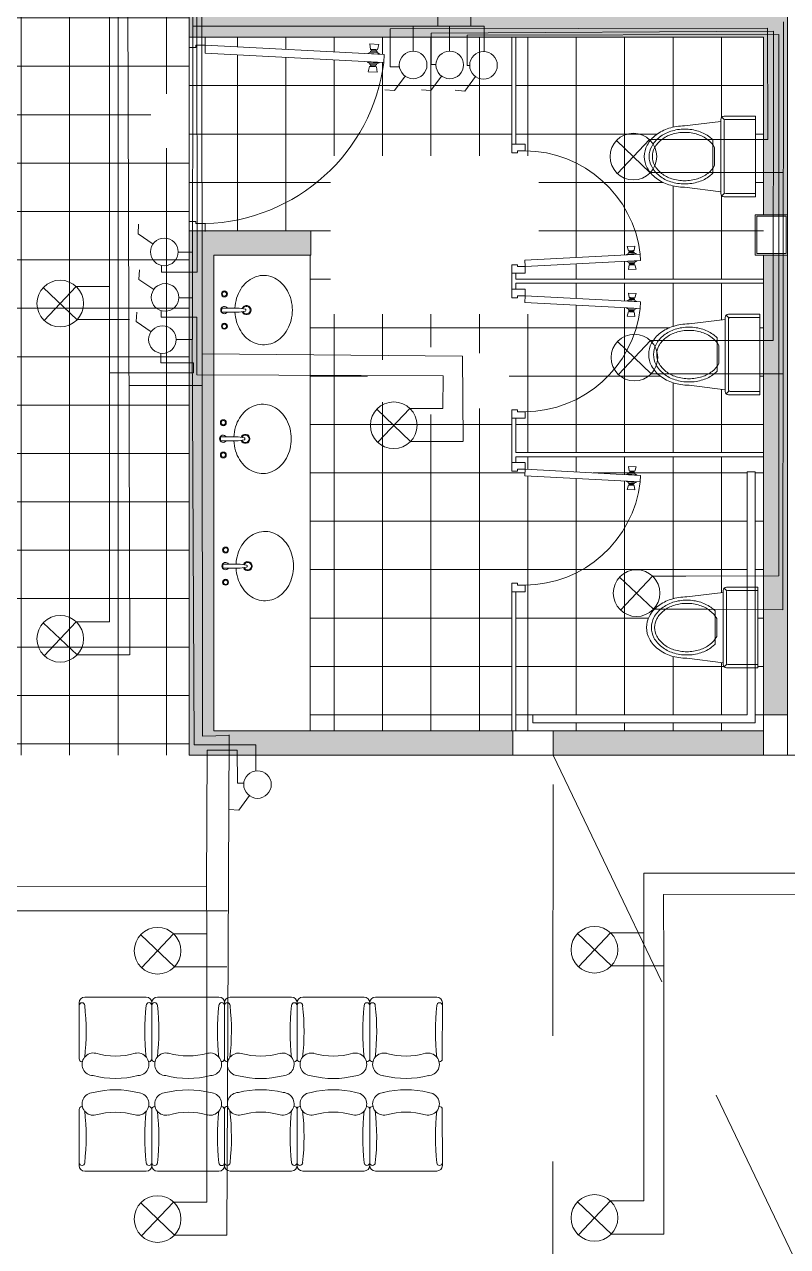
# Model space of a CAD drawing. Header units: millimetres. Extents: x 19.4 to 36.1, y 0 to 11.7.
# Drawn here: x 24.448 to 25.586, y 5.01 to 6.832 of the extents above; entities that cross this region are included whole.
import ezdxf

# ---------------------------------------------------------------- set-up
doc = ezdxf.new("R2010")
doc.units = ezdxf.units.MM
doc.header["$MEASUREMENT"] = 0
for name, pattern in [('CONTINUA', [0]), ('NASCOSTA', [0.375, 0.25, -0.125]), ('STYLE_02', [0.295276, 0.19685, -0.098425])]:
    doc.linetypes.add(name, pattern=pattern)
doc.layers.get('0').update_dxf_attribs({"lineweight": 9})
for name, color, linetype, lineweight in [('Fasa', 1, 'Continuous', 9), ('Fasa MCB to end', 30, 'Continuous', 9), ('Lampu', 7, 'Continuous', 9), ('netral2', 5, 'NASCOSTA', 9), ('Saklar_SK', 7, 'Continuous', 9), ('SEGMENTED 1 150', 253, 'Continuous', 5), ('WALL 1 150', 250, 'Continuous', 13)]:
    doc.layers.add(name, color=color, linetype=linetype, lineweight=lineweight)
doc.layers.add('FURNITURE K 1 150', color=7, linetype='Continuous', lineweight=9, true_color=0xa7aeab)
doc.layers.add('HATCH K 1 150', color=7, linetype='Continuous', lineweight=0, true_color=0xbdbdc2)
pattern_1 = [(0, (-103.126409, -175.154263), (0.00300714972, 0.00601429945), [0, -0.00601429945])]

# ---------------------------------------------------------------- blocks, each defined once
blk = doc.blocks.new('WATER')
at = {"linetype": 'Continuous'}
for p, q in [((-0.2181, 0.215), (-0.19, 0.44)), ((0.2181, 0.215), (0.19, 0.44)), ((-0.0562, 0.255), (0.0562, 0.255)), ((-0.25, 0), (-0.25, 0.195)), ((-0.2441, 0.2091), (-0.2271, 0.1921)), ((-0.23, 0.215), (0.23, 0.215)), ((-0.23, 0), (-0.23, 0.185)), ((-0.22, 0.195), (0.22, 0.195)), ((0.2441, 0.2091), (0.2271, 0.1921)), ((0.23, 0.185), (0.23, 0)), ((0.25, 0.195), (0.25, 0)), ((0.25, 0), (-0.25, 0))]:
    blk.add_line(p, q, dxfattribs=at)
at = {"ltscale": 0.025}
blk.add_line((-0.1028, 0.265), (0.1028, 0.265), dxfattribs=at)
at = {"linetype": 'Continuous'}
for points in [[(0.19, 0.44, 0.076393), (0.1749, 0.5385, 0.086437), (0.1344, 0.6168, 0.105872), (0.0699, 0.6722, 0.125404), (0, 0.69, 0.125404), (-0.0699, 0.6722, 0.105872), (-0.1344, 0.6168, 0.086437), (-0.1749, 0.5385, 0.076393), (-0.19, 0.44, 0.076393)], [(0.1028, 0.265, 0.0362), (0.1202, 0.2844, 0.08725), (0.1565, 0.3535, 0.077598), (0.17, 0.44, 0.077598), (0.1565, 0.5265, 0.08725), (0.1202, 0.5956, 0.105601), (0.0627, 0.6443, 0.12364), (0, 0.66, 0.12364), (-0.0627, 0.6443, 0.105601), (-0.1202, 0.5956, 0.08725), (-0.1565, 0.5265, 0.077598), (-0.17, 0.44, 0.077598)], [(0.0562, 0.255, 0.100268), (0.1044, 0.2967, 0.08725), (0.1374, 0.3596, 0.077598), (0.15, 0.44, 0.077598), (0.1374, 0.5204, 0.08725), (0.1044, 0.5833, 0.105601), (0.0532, 0.6266, 0.12364), (0, 0.64, 0.12364), (-0.0532, 0.6266, 0.105601), (-0.1044, 0.5833, 0.08725), (-0.1374, 0.5204, 0.077598), (-0.15, 0.44, 0.077598)], [(-0.17, 0.44, 0.077598), (-0.1565, 0.3535, 0.08725), (-0.1202, 0.2844, 0.0362), (-0.1028, 0.265, 0.12364)], [(-0.15, 0.44, 0.077598), (-0.1374, 0.3596, 0.08725), (-0.1044, 0.2967, 0.100268), (-0.0562, 0.255, 0.12364)]]:
    blk.add_lwpolyline(points, format="xyb", dxfattribs=at)
for centre, radius, start, end in [((-0.23, 0.195), 0.02, 90, 180), ((-0.22, 0.185), 0.01, 90, 180), ((0.22, 0.185), 0.01, 0, 90), ((0.23, 0.195), 0.02, 0, 90)]:
    blk.add_arc(centre, radius, start, end, dxfattribs=at)
blk = doc.blocks.new('Ova-3g-p')
at = {"lineweight": 15}
for p, q in [((0.1644, 0.012), (0.058, 0.012)), ((0.1644, 0.012), (0.2036, 0.0057)), ((0.1644, -0.012), (0.0579, -0.012)), ((0.1644, -0.012), (0.2036, -0.0057))]:
    blk.add_line(p, q, dxfattribs=at)
at = {"lineweight": 15, "flags": 128}
blk.add_lwpolyline([(0.1387, -0.012), (0.14, -0.0277), (0.1421, -0.0433), (0.1452, -0.0586), (0.1492, -0.0737), (0.1542, -0.0883), (0.16, -0.1024), (0.1666, -0.116), (0.1741, -0.129), (0.1823, -0.1413), (0.1913, -0.1528), (0.2009, -0.1635), (0.2111, -0.1733), (0.2219, -0.1822), (0.2333, -0.1901), (0.245, -0.1969), (0.2572, -0.2027), (0.2697, -0.2074), (0.2824, -0.211), (0.2953, -0.2135), (0.3084, -0.2148), (0.3214, -0.2149), (0.3345, -0.2139), (0.3474, -0.2117), (0.3602, -0.2084), (0.3728, -0.204), (0.385, -0.1984), (0.3969, -0.1918), (0.4083, -0.1842), (0.4193, -0.1755), (0.4297, -0.1659), (0.4394, -0.1555), (0.4486, -0.1441), (0.457, -0.132), (0.4646, -0.1192), (0.4714, -0.1058), (0.4775, -0.0917), (0.4826, -0.0772), (0.4868, -0.0623), (0.4902, -0.047), (0.4926, -0.0315), (0.494, -0.0158), (0.4945, 0), (0.494, 0.0158), (0.4926, 0.0315), (0.4902, 0.047), (0.4868, 0.0623), (0.4826, 0.0772), (0.4775, 0.0917), (0.4714, 0.1058), (0.4646, 0.1192), (0.457, 0.132), (0.4486, 0.1441), (0.4394, 0.1555), (0.4297, 0.1659), (0.4193, 0.1755), (0.4083, 0.1842), (0.3969, 0.1918), (0.385, 0.1984), (0.3728, 0.204), (0.3602, 0.2084), (0.3474, 0.2117), (0.3345, 0.2139), (0.3214, 0.2149), (0.3084, 0.2148), (0.2953, 0.2135), (0.2824, 0.211), (0.2697, 0.2074), (0.2572, 0.2027), (0.245, 0.1969), (0.2333, 0.1901), (0.2219, 0.1822), (0.2111, 0.1733), (0.2009, 0.1635), (0.1913, 0.1528), (0.1823, 0.1413), (0.1741, 0.129), (0.1666, 0.116), (0.16, 0.1024), (0.1542, 0.0883), (0.1492, 0.0737), (0.1452, 0.0586), (0.1421, 0.0433), (0.14, 0.0277), (0.1387, 0.012)], dxfattribs=at)
at = {"lineweight": 15}
for centre, radius in [((0.0733, 0.1), 0.0184), ((0.0733, 0.1), 0.0134), ((0.0733, -0.1), 0.0184), ((0.0733, -0.1), 0.0134)]:
    blk.add_circle(centre, radius, dxfattribs=at)
for centre, radius, start, end in [((0.0728, 0.0003), 0.0225, 31.34111, 326.71754), ((0.0919, -0.0001), 0.0361, 160.38412, 199.2564), ((0.2101, 0), 0.0281, 200.65833, 159.34167), ((0.2101, 0), 0.0231, 200.65833, 159.34167), ((0.2016, 0.0006), 0.00548, 353.25713, 67.71885), ((0.2016, -0.0006), 0.00548, 292.28115, 6.74287)]:
    blk.add_arc(centre, radius, start, end, dxfattribs=at)
blk = doc.blocks.new('PUERTA1')
at = {"lineweight": 15}
for p, q in [((-1.1414, 0), (-1.2, 0)), ((-0.0635, 0), (0, 0)), ((-0.0635, -0.0425), (-0.0635, 0)), ((-1.1556, -0.1), (-1.1556, -0.0425)), ((-1.1414, -0.0425), (-1.1556, -0.0425)), ((-1.1414, -0.0425), (-1.1414, 0)), ((-0.0635, -0.0425), (-0.0494, -0.0425)), ((-0.0494, -0.1), (-0.0494, -0.0425)), ((-1.1556, -0.1), (-1.205, -0.1)), ((-0.1561, -1.2076), (-0.0989, -0.0991)), ((-0.0494, -0.1), (-0.1076, -1.2102)), ((-0.0494, -0.1), (-0.0989, -0.0991)), ((-0.0494, -0.1), (0, -0.1)), ((-0.2166, -1.167), (-0.2137, -1.1109)), ((-0.1804, -1.1194), (-0.2137, -1.1109)), ((-0.1809, -1.1284), (-0.1822, -1.153)), ((-0.1809, -1.1284), (-0.1804, -1.1194)), ((-0.1753, -1.1287), (-0.1809, -1.1284)), ((-0.1753, -1.1287), (-0.1766, -1.1533)), ((-0.1753, -1.1287), (-0.1751, -1.1253)), ((-0.1695, -1.1256), (-0.1751, -1.1253)), ((-0.1695, -1.1256), (-0.1711, -1.157)), ((-0.1695, -1.1256), (-0.1693, -1.1211)), ((-0.1637, -1.1214), (-0.1693, -1.1211)), ((-0.1637, -1.1214), (-0.1658, -1.1618)), ((-0.1538, -1.105), (-0.1637, -1.1214)), ((-0.1538, -1.105), (-0.1577, -1.1791)), ((-0.1516, -1.1052), (-0.1538, -1.105)), ((-0.1, -1.1079), (-0.1039, -1.1819)), ((-0.1022, -1.1077), (-0.1, -1.1079)), ((-0.1, -1.1079), (-0.0919, -1.1252)), ((-0.0919, -1.1252), (-0.094, -1.1655)), ((-0.0919, -1.1252), (-0.0863, -1.1254)), ((-0.0865, -1.1299), (-0.0882, -1.1613)), ((-0.0865, -1.1299), (-0.0863, -1.1254)), ((-0.0865, -1.1299), (-0.0809, -1.1302)), ((-0.0811, -1.1336), (-0.0824, -1.1583)), ((-0.0811, -1.1336), (-0.0809, -1.1302)), ((-0.0811, -1.1336), (-0.0755, -1.1339)), ((-0.0755, -1.1339), (-0.0768, -1.1586)), ((-0.0755, -1.1339), (-0.075, -1.1249)), ((-0.075, -1.1249), (-0.041, -1.1199)), ((-0.044, -1.176), (-0.041, -1.1199)), ((-0.1827, -1.162), (-0.2166, -1.167)), ((-0.1822, -1.153), (-0.1827, -1.162)), ((-0.1766, -1.1533), (-0.1822, -1.153)), ((-0.1766, -1.1533), (-0.1768, -1.1567)), ((-0.1711, -1.157), (-0.1768, -1.1567)), ((-0.1711, -1.157), (-0.1714, -1.1615)), ((-0.1658, -1.1618), (-0.1714, -1.1615)), ((-0.1577, -1.1791), (-0.1658, -1.1618)), ((-0.1554, -1.1792), (-0.1577, -1.1791)), ((-0.1076, -1.2102), (-0.1561, -1.2076)), ((-0.1535, -1.1422), (-0.1535, -1.1422)), ((-0.1535, -1.1422), (-0.1535, -1.1422)), ((-0.1061, -1.1818), (-0.1039, -1.1819)), ((-0.1039, -1.1819), (-0.094, -1.1655)), ((-0.094, -1.1655), (-0.0884, -1.1658)), ((-0.0882, -1.1613), (-0.0884, -1.1658)), ((-0.0882, -1.1613), (-0.0826, -1.1616)), ((-0.0824, -1.1583), (-0.0826, -1.1616)), ((-0.0824, -1.1583), (-0.0768, -1.1586)), ((-0.0768, -1.1586), (-0.0772, -1.1675)), ((-0.0772, -1.1675), (-0.044, -1.176))]:
    blk.add_line(p, q, dxfattribs=at)
at = {"color": 8, "lineweight": 15}
blk.add_arc((-0.0065, -0.0679), 1.1495, 181.60091, 262.52577, dxfattribs=at)
blk = doc.blocks.new('puerta_80')
at = {"lineweight": 15}
for p, q in [((0.627, 0.7632), (0.6295, 0.7168)), ((0.6552, 0.7591), (0.627, 0.7632)), ((0.6556, 0.7517), (0.6552, 0.7591)), ((0.6692, 0.7589), (0.6645, 0.7587)), ((0.6647, 0.755), (0.6645, 0.7587)), ((0.6759, 0.7733), (0.6692, 0.7589)), ((0.6709, 0.7255), (0.6692, 0.7589)), ((0.6778, 0.7734), (0.6759, 0.7733)), ((0.6791, 0.7119), (0.6759, 0.7733)), ((0.7174, 0.7991), (0.6772, 0.7969)), ((0.6772, 0.7969), (0.7139, 0.0821)), ((0.7549, 0.0829), (0.7174, 0.7991)), ((0.7186, 0.7755), (0.7205, 0.7756)), ((0.7205, 0.7756), (0.7287, 0.762)), ((0.7237, 0.7143), (0.7205, 0.7756)), ((0.7287, 0.762), (0.7333, 0.7623)), ((0.7304, 0.7286), (0.7287, 0.762)), ((0.7335, 0.7586), (0.7333, 0.7623)), ((0.7335, 0.7586), (0.7381, 0.7588)), ((0.7349, 0.7326), (0.7335, 0.7586)), ((0.7383, 0.756), (0.7381, 0.7588)), ((0.7426, 0.7637), (0.7701, 0.7707)), ((0.7429, 0.7563), (0.7426, 0.7637)), ((0.7701, 0.7707), (0.7726, 0.7243)), ((0.6571, 0.7238), (0.6295, 0.7168)), ((0.6602, 0.7519), (0.6556, 0.7517)), ((0.6567, 0.7313), (0.6556, 0.7517)), ((0.6613, 0.7315), (0.6567, 0.7313)), ((0.6567, 0.7313), (0.6571, 0.7238)), ((0.6647, 0.755), (0.6601, 0.7547)), ((0.6602, 0.7519), (0.6601, 0.7547)), ((0.6613, 0.7315), (0.6602, 0.7519)), ((0.6613, 0.7315), (0.6615, 0.7287)), ((0.6661, 0.729), (0.6615, 0.7287)), ((0.6661, 0.729), (0.6647, 0.755)), ((0.6661, 0.729), (0.6663, 0.7252)), ((0.6709, 0.7255), (0.6663, 0.7252)), ((0.6791, 0.7119), (0.6709, 0.7255)), ((0.681, 0.712), (0.6791, 0.7119)), ((0.6794, 0.7427), (0.6794, 0.7427)), ((0.6794, 0.7427), (0.6794, 0.7427)), ((0.7219, 0.7142), (0.7237, 0.7143)), ((0.7237, 0.7143), (0.7304, 0.7286)), ((0.7304, 0.7286), (0.7351, 0.7288)), ((0.7349, 0.7326), (0.7395, 0.7328)), ((0.7349, 0.7326), (0.7351, 0.7288)), ((0.7383, 0.756), (0.7429, 0.7563)), ((0.7394, 0.7356), (0.7383, 0.756)), ((0.7394, 0.7356), (0.744, 0.7358)), ((0.7394, 0.7356), (0.7395, 0.7328)), ((0.744, 0.7358), (0.7429, 0.7563)), ((0.744, 0.7358), (0.7444, 0.7284)), ((0.7444, 0.7284), (0.7726, 0.7243)), ((0.0368, 0.0829), (-0.0041, 0.0829)), ((0.0368, 0.0829), (0.0368, 0.0352)), ((0.7549, 0.0829), (0.7139, 0.0821)), ((0.7549, 0.0829), (0.7959, 0.0829)), ((0.7549, 0.0829), (0.7549, 0.0352)), ((0.0485, 0), (0, 0)), ((0.0485, 0.0352), (0.0368, 0.0352)), ((0.0485, 0.0352), (0.0485, 0)), ((0.7432, 0.0352), (0.7549, 0.0352)), ((0.7432, 0.0352), (0.7432, 0)), ((0.7432, 0), (0.7959, 0))]:
    blk.add_line(p, q, dxfattribs=at)
at = {"color": 8, "lineweight": 15}
blk.add_arc((0.7617, 0.0769), 0.725, 96.69378, 179.52885, dxfattribs=at)
blk = doc.blocks.new('saklar tunggal')
at = {"color": 30}
for p, q in [((6.9703, 1.4504), (6.9843, 1.4734)), ((6.9843, 1.4734), (6.9985, 1.4734))]:
    blk.add_line(p, q, dxfattribs=at)
blk.add_circle((6.9596, 1.4329), 0.0206, dxfattribs=at)
blk = doc.blocks.new('lampu')
at = {"color": 250}
for p, q in [((7.1357, 3.4391), (7.1861, 3.391)), ((7.1848, 3.4404), (7.137, 3.3898)), ((7.1609, 3.4151), (7.1609, 3.4151))]:
    blk.add_line(p, q, dxfattribs=at)
at = {"color": 230}
blk.add_circle((7.1609, 3.4151), 0.0348, dxfattribs=at)
blk = doc.blocks.new('*U35')
at = {"layer": 'Fasa', "linetype": 'CONTINUA', "ltscale": 100}
blk.add_line((-0.0106, 0.0253), (0.0393, 0.0253), dxfattribs=at)
at = {"layer": 'netral2', "linetype": 'STYLE_02'}
blk.add_line((-0.0092, -0.024), (0.0691, -0.024), dxfattribs=at)
at = {"layer": 'Lampu', "color": 250}
blk.add_blockref('lampu', (-7.1952, -3.4151), dxfattribs=at)
blk = doc.blocks.new('*U36')
at = {"layer": 'netral2', "color": 0, "linetype": 'ByBlock', "lineweight": -2, "transparency": 16777216}
for p in [(0, 1), (0, 0.5), (0, 0)]:
    blk.add_blockref('*U35', p, dxfattribs=at)
blk = doc.blocks.new('*U52')
at = {"layer": 'Fasa', "linetype": 'CONTINUA', "ltscale": 100}
blk.add_line((-0.0106, 0.0253), (0.0393, 0.0253), dxfattribs=at)
at = {"layer": 'netral2', "linetype": 'STYLE_02'}
blk.add_line((-0.0092, -0.024), (0.0691, -0.024), dxfattribs=at)
at = {"layer": 'Lampu', "color": 250}
blk.add_blockref('lampu', (-7.1952, -3.4151), dxfattribs=at)
blk = doc.blocks.new('*U53')
at = {"layer": 'netral2', "color": 0, "linetype": 'ByBlock', "lineweight": -2, "transparency": 16777216}
for p in [(2.4, 0.4), (2.4, 0)]:
    blk.add_blockref('*U52', p, dxfattribs=at)
blk = doc.blocks.new('*U56')
at = {"layer": 'Fasa', "linetype": 'CONTINUA', "ltscale": 100}
blk.add_line((-0.0106, 0.0253), (0.0393, 0.0253), dxfattribs=at)
at = {"layer": 'netral2', "linetype": 'STYLE_02'}
blk.add_line((-0.0092, -0.024), (0.0691, -0.024), dxfattribs=at)
at = {"layer": 'Lampu', "color": 250}
blk.add_blockref('lampu', (-7.1952, -3.4151), dxfattribs=at)
blk = doc.blocks.new('*U57')
at = {"layer": 'netral2', "color": 0, "linetype": 'ByBlock', "lineweight": -2, "transparency": 16777216}
for p in [(0, 0.4), (0.7, 0.4), (0, 0), (0.7, 0)]:
    blk.add_blockref('*U56', p, dxfattribs=at)

msp = doc.modelspace()

# ---------------------------------------------------------------- hatches: boundary and pattern name
at = {"layer": 'HATCH K 1 150', "ltscale": 0.5}
h = msp.add_hatch(dxfattribs=at)
h.set_pattern_fill('DOTS', color=256, scale=0.096229, style=0)
h.set_pattern_definition(pattern_1)
h.paths.add_polyline_path([(25.5863, 7.5698), (25.5502, 7.5698), (25.5502, 6.8493), (25.2022, 6.8493), (25.1661, 6.8493), (24.6938, 6.8494), (24.6938, 6.8132), (25.5502, 6.8132), (25.5502, 6.5485), (25.5863, 6.5485), (25.5863, 6.8132)])
h.paths.add_polyline_path([(25.5863, 7.8925), (25.5158, 7.8925), (24.6938, 7.8925), (24.6938, 7.8565), (24.6938, 7.1379), (24.8742, 7.1379), (24.8742, 7.174), (24.7299, 7.174), (24.7299, 7.8565), (25.2248, 7.8565), (25.5502, 7.8565), (25.5502, 7.6299), (25.5863, 7.6299)])
h.paths.add_polyline_path([(24.7309, 6.4884), (24.8752, 6.4884), (24.8752, 6.5245), (24.6948, 6.5245), (24.6948, 5.7426), (25.1764, 5.7426), (25.1764, 5.7787), (24.7309, 5.7787)])
at = {"layer": 'HATCH K 1 150'}
h = msp.add_hatch(dxfattribs=at)
h.set_pattern_fill('_USER,_O', color=256, scale=0.072172, double=1, pattern_type=0)
h.set_pattern_definition([(0, (-525.287496, -171.13314), (0, 0.072171593), []), (90, (-525.287496, -171.13314), (-0.072171593, 4e-18), [])])
h.paths.add_polyline_path([(24.6366, 6.7173, -0.414214), (24.6481, 6.7288), (24.6938, 6.7288), (24.6938, 6.8132), (24.6938, 6.8494), (24.6938, 6.8647), (24.6938, 6.9655), (24.6481, 6.9655, -0.414214), (24.6366, 6.977), (24.6366, 7.0347, -0.414214), (24.6481, 7.0463), (24.6938, 7.0463), (24.6938, 7.1378), (24.4777, 7.1378), (24.3269, 7.1379), (24.3269, 6.8369), (24.3356, 6.8369), (24.3356, 6.8228), (24.3254, 6.8228), (24.3254, 6.8262), (24.3116, 6.8262, 0.011999), (24.2983, 6.8255), (24.2983, 6.5727), (24.3118, 6.572), (24.3116, 6.5601), (24.3254, 6.5601), (24.3254, 6.5635), (24.3356, 6.5635), (24.3356, 6.5482), (24.3344, 6.4884), (24.3344, 5.8028), (24.3344, 5.7426), (24.6938, 5.7426), (24.6938, 6.5245), (24.6938, 6.648), (24.6481, 6.648, -0.414214), (24.6366, 6.6595)])
h.paths.add_polyline_path([(24.5313, 7.1108), (24.6401, 7.1108), (24.6401, 7.165), (24.5313, 7.165)], flags=9)
h.paths.add_polyline_path([(24.5466, 6.2155), (24.5466, 6.5803), (24.4719, 6.5803), (24.4719, 6.2155)], flags=24)
at = {"layer": 'HATCH K 1 150', "ltscale": 0.5}
h = msp.add_hatch(dxfattribs=at)
h.set_pattern_fill('DOTS', color=256, scale=0.096229, style=0)
h.set_pattern_definition(pattern_1)
h.paths.add_polyline_path([(25.5863, 6.4884), (25.5502, 6.4884), (25.5502, 5.8028), (25.5863, 5.8028)])
h.paths.add_polyline_path([(25.2366, 5.7787), (25.2366, 5.7426), (25.5502, 5.7426), (25.5502, 5.7787)])

# ---------------------------------------------------------------- linework, layer by layer
at = {"layer": 'Fasa', "linetype": 'CONTINUA', "ltscale": 100}
for p, q in [((24.7051, 7.1186), (24.7057, 6.463)), ((24.5752, 6.9414), (24.5752, 6.4414)), ((25.5562, 6.8267), (24.9935, 6.8257)), ((24.9935, 6.8257), (24.9935, 6.7693)), ((25.5651, 6.8225), (25.0547, 6.8195)), ((25.0547, 6.8195), (25.0547, 6.7723)), ((25.5735, 6.8175), (25.1085, 6.8161)), ((25.1085, 6.8161), (25.1085, 6.771)), ((25.5568, 6.6607), (25.5562, 6.8267)), ((25.5649, 6.3609), (25.5651, 6.8225)), ((25.5735, 6.0098), (25.5735, 6.8175)), ((24.9935, 6.7693), (25.0076, 6.7693)), ((25.0547, 6.7723), (25.0621, 6.7723)), ((25.1085, 6.771), (25.1124, 6.771)), ((25.3801, 6.6606), (25.4299, 6.6606)), ((25.4299, 6.6606), (25.5568, 6.6607)), ((24.6526, 6.463), (24.6526, 6.473)), ((24.7057, 6.463), (24.6526, 6.463)), ((24.5752, 6.4414), (24.5752, 5.9414)), ((24.6524, 6.3959), (24.6524, 6.4054)), ((24.7053, 6.3959), (24.6524, 6.3959)), ((24.7052, 6.3097), (24.7053, 6.3959)), ((25.3817, 6.3608), (25.4315, 6.3608)), ((25.4315, 6.3608), (25.5649, 6.3609)), ((24.6517, 6.3275), (24.6517, 6.3421)), ((24.7002, 6.3275), (24.6517, 6.3275)), ((24.7002, 6.3128), (24.7002, 6.3275)), ((24.5752, 6.3128), (24.7002, 6.3128)), ((25.0726, 6.3084), (24.7052, 6.3097)), ((25.0725, 6.2598), (25.0726, 6.3084)), ((25.0227, 6.2598), (25.0725, 6.2598)), ((25.3848, 6.0095), (25.4346, 6.0095)), ((25.4346, 6.0095), (25.5735, 6.0098)), ((24.7196, 5.547), (24.721, 5.7503)), ((24.721, 5.7503), (24.7658, 5.7503)), ((24.7658, 5.7503), (24.7663, 5.7007)), ((24.7663, 5.7007), (24.7748, 5.7007)), ((25.3719, 5.5665), (26.7376, 5.5678)), ((25.3719, 5.4778), (25.3719, 5.5665)), ((23.9202, 5.5484), (24.7199, 5.5468)), ((24.7199, 5.5468), (24.7205, 5.4762)), ((24.7205, 5.4762), (24.7205, 5.0762)), ((25.3719, 5.0778), (25.3719, 5.4778))]:
    msp.add_line(p, q, dxfattribs=at)
at = {"layer": 'Fasa MCB to end', "linetype": 'CONTINUA', "ltscale": 100}
for p, q in [((24.7001, 7.1453), (24.6989, 6.3623)), ((25.0646, 6.8662), (25.0646, 6.8298)), ((25.1143, 6.8656), (25.114, 6.8298)), ((24.7004, 6.8299), (25.1339, 6.8299)), ((25.0281, 6.7923), (25.0281, 6.8299)), ((25.0822, 6.7925), (25.0822, 6.8299)), ((25.1339, 6.8299), (25.1339, 6.7919)), ((24.6777, 6.4926), (24.6994, 6.4926)), ((24.6787, 6.4246), (24.699, 6.4246)), ((24.6989, 6.3623), (24.6743, 6.3623)), ((24.6987, 6.3618), (24.7012, 5.7581)), ((24.7012, 5.7581), (24.7934, 5.7581)), ((24.7934, 5.7581), (24.7934, 5.7191))]:
    msp.add_line(p, q, dxfattribs=at)
at = {"layer": 'FURNITURE K 1 150', "ltscale": 0.016}
for p, q in [((24.5383, 5.3818), (24.63, 5.3819)), ((24.6466, 5.3819), (24.7383, 5.3819)), ((24.755, 5.3817), (24.8466, 5.3817)), ((24.8633, 5.3817), (24.9549, 5.3817)), ((24.9716, 5.3817), (25.0632, 5.3818)), ((24.5299, 5.2897), (24.53, 5.3735)), ((24.6383, 5.3735), (24.6382, 5.2897)), ((24.7466, 5.2896), (24.7466, 5.3736)), ((24.8549, 5.3734), (24.8549, 5.2896)), ((24.9632, 5.3734), (24.9632, 5.2896)), ((25.0716, 5.3734), (25.0715, 5.2896)), ((24.5341, 5.2855), (24.5341, 5.2855)), ((24.6341, 5.2856), (24.6341, 5.2856)), ((24.6424, 5.2856), (24.6424, 5.2856)), ((24.7424, 5.2856), (24.7424, 5.2856)), ((24.7507, 5.2854), (24.7507, 5.2854)), ((24.8507, 5.2854), (24.8507, 5.2854)), ((24.859, 5.2854), (24.859, 5.2854)), ((24.959, 5.2854), (24.959, 5.2854)), ((24.9674, 5.2854), (24.9674, 5.2854)), ((25.0673, 5.2855), (25.0673, 5.2855)), ((24.5299, 5.2144), (24.53, 5.1306)), ((24.5341, 5.2186), (24.5341, 5.2186)), ((24.6341, 5.2185), (24.6341, 5.2185)), ((24.6382, 5.2144), (24.6383, 5.1306)), ((24.6424, 5.2185), (24.6424, 5.2185)), ((24.7424, 5.2185), (24.7424, 5.2185)), ((24.7466, 5.1306), (24.7466, 5.2146)), ((24.7507, 5.2187), (24.7507, 5.2187)), ((24.8507, 5.2187), (24.8507, 5.2187)), ((24.8549, 5.2145), (24.8549, 5.1307)), ((24.859, 5.2187), (24.859, 5.2187)), ((24.959, 5.2187), (24.959, 5.2187)), ((24.9632, 5.1307), (24.9632, 5.2145)), ((24.9674, 5.2187), (24.9674, 5.2187)), ((25.0673, 5.2186), (25.0673, 5.2186)), ((25.0716, 5.1307), (25.0715, 5.2145)), ((24.5383, 5.1223), (24.63, 5.1223)), ((24.6466, 5.1223), (24.7383, 5.1222)), ((24.755, 5.1224), (24.8466, 5.1224)), ((24.8633, 5.1224), (24.9549, 5.1224)), ((24.9716, 5.1224), (25.0632, 5.1224))]:
    msp.add_line(p, q, dxfattribs=at)
for centre, radius, start, end in [((24.5383, 5.3735), 0.00833, 90.0156, 180.0156), ((24.63, 5.3735), 0.00833, 0.0156, 90.0156), ((24.6466, 5.3735), 0.00833, 90.0156, 180.0156), ((24.7383, 5.3736), 0.00833, 0.0156, 90.0156), ((24.755, 5.3733), 0.00833, 90.0156, 180.0156), ((24.8466, 5.3734), 0.00833, 0.0156, 90.0156), ((24.8633, 5.3734), 0.00833, 90.0156, 180.0156), ((24.9549, 5.3734), 0.00833, 0.0156, 90.0156), ((24.9716, 5.3734), 0.00833, 90.0156, 180.0156), ((25.0632, 5.3734), 0.00833, 0.0156, 90.0156), ((24.5342, 5.3693), 0.00417, 0.0156, 180.0156), ((24.1815, 5.3308), 0.3588, 353.7526, 6.1565), ((24.9867, 5.3303), 0.3588, 173.7526, 186.1565), ((24.6341, 5.3694), 0.00417, 0.0156, 180.0156), ((24.6425, 5.3694), 0.00417, 0.0156, 180.0156), ((24.2899, 5.3309), 0.3588, 353.7526, 6.1565), ((25.095, 5.3303), 0.3588, 173.7526, 186.1565), ((24.7425, 5.3694), 0.00417, 0.0156, 180.0156), ((24.7508, 5.3692), 0.00417, 0.0156, 180.0156), ((24.3982, 5.3307), 0.3588, 353.7526, 6.1565), ((25.2033, 5.3301), 0.3588, 173.7526, 186.1565), ((24.8508, 5.3692), 0.00417, 0.0156, 180.0156), ((24.8591, 5.3692), 0.00417, 0.0156, 180.0156), ((24.5065, 5.3307), 0.3588, 353.7526, 6.1565), ((25.3116, 5.3302), 0.3588, 173.7526, 186.1565), ((24.9591, 5.3692), 0.00417, 0.0156, 180.0156), ((24.9674, 5.3692), 0.00417, 0.0156, 180.0156), ((24.6148, 5.3307), 0.3588, 353.7526, 6.1565), ((25.4199, 5.3302), 0.3588, 173.7526, 186.1565), ((25.0674, 5.3693), 0.00417, 0.0156, 180.0156), ((24.5341, 5.2897), 0.00417, 180.0156, 270.0156), ((24.5512, 5.2816), 0.0169, 77.3352, 268.4459), ((24.5841, 5.398), 0.1041, 253.7554, 286.2758), ((24.617, 5.2816), 0.0169, 271.5852, 102.6959), ((24.6341, 5.2897), 0.00417, 270.0156, 0.0156), ((24.6424, 5.2897), 0.00417, 180.0156, 270.0156), ((24.6595, 5.2816), 0.0169, 77.3352, 268.4459), ((24.6924, 5.3981), 0.1041, 253.7554, 286.2758), ((24.7253, 5.2816), 0.0169, 271.5852, 102.6959), ((24.7424, 5.2898), 0.00417, 270.0156, 0.0156), ((24.7507, 5.2896), 0.00417, 180.0156, 270.0156), ((24.7679, 5.2814), 0.0169, 77.3352, 268.4459), ((24.8007, 5.3979), 0.1041, 253.7554, 286.2758), ((24.8336, 5.2814), 0.0169, 271.5852, 102.6959), ((24.8507, 5.2896), 0.00417, 270.0156, 0.0156), ((24.859, 5.2896), 0.00417, 180.0156, 270.0156), ((24.8762, 5.2815), 0.0169, 77.3352, 268.4459), ((24.909, 5.3979), 0.1041, 253.7554, 286.2758), ((24.9419, 5.2815), 0.0169, 271.5852, 102.6959), ((24.959, 5.2896), 0.00417, 270.0156, 0.0156), ((24.9674, 5.2896), 0.00417, 180.0156, 270.0156), ((24.9845, 5.2815), 0.0169, 77.3352, 268.4459), ((25.0173, 5.3979), 0.1041, 253.7554, 286.2758), ((25.0502, 5.2815), 0.0169, 271.5852, 102.6959), ((25.0673, 5.2896), 0.00417, 270.0156, 0.0156), ((24.5841, 5.396), 0.1354, 255.7655, 284.2656), ((24.6924, 5.396), 0.1354, 255.7655, 284.2656), ((24.8007, 5.3958), 0.1354, 255.7655, 284.2656), ((24.909, 5.3958), 0.1354, 255.7655, 284.2656), ((25.0173, 5.3959), 0.1354, 255.7655, 284.2656), ((24.5512, 5.2225), 0.0169, 91.5541, 282.6648), ((24.5841, 5.1082), 0.1354, 75.7344, 104.2345), ((24.617, 5.2225), 0.0169, 257.3041, 88.4148), ((24.6595, 5.2225), 0.0169, 91.5541, 282.6648), ((24.6924, 5.1081), 0.1354, 75.7344, 104.2345), ((24.7253, 5.2225), 0.0169, 257.3041, 88.4148), ((24.7679, 5.2227), 0.0169, 91.5541, 282.6648), ((24.8007, 5.1083), 0.1354, 75.7344, 104.2345), ((24.8336, 5.2227), 0.0169, 257.3041, 88.4148), ((24.8762, 5.2226), 0.0169, 91.5541, 282.6648), ((24.909, 5.1083), 0.1354, 75.7344, 104.2345), ((24.9419, 5.2226), 0.0169, 257.3041, 88.4148), ((24.9845, 5.2226), 0.0169, 91.5541, 282.6648), ((25.0173, 5.1083), 0.1354, 75.7344, 104.2345), ((25.0502, 5.2226), 0.0169, 257.3041, 88.4148), ((24.5341, 5.2144), 0.00417, 89.9844, 179.9844), ((24.1815, 5.1733), 0.3588, 353.8435, 6.2474), ((24.9867, 5.1738), 0.3588, 173.8435, 186.2474), ((24.6341, 5.2144), 0.00417, 359.9844, 89.9844), ((24.6424, 5.2144), 0.00417, 89.9844, 179.9844), ((24.2899, 5.1732), 0.3588, 353.8435, 6.2474), ((25.095, 5.1738), 0.3588, 173.8435, 186.2474), ((24.7424, 5.2143), 0.00417, 359.9844, 89.9844), ((24.7507, 5.2146), 0.00417, 89.9844, 179.9844), ((24.3982, 5.1734), 0.3588, 353.8435, 6.2474), ((25.2033, 5.174), 0.3588, 173.8435, 186.2474), ((24.8507, 5.2145), 0.00417, 359.9844, 89.9844), ((24.859, 5.2145), 0.00417, 89.9844, 179.9844), ((24.5065, 5.1734), 0.3588, 353.8435, 6.2474), ((25.3116, 5.1739), 0.3588, 173.8435, 186.2474), ((24.959, 5.2145), 0.00417, 359.9844, 89.9844), ((24.9674, 5.2145), 0.00417, 89.9844, 179.9844), ((24.6148, 5.1734), 0.3588, 353.8435, 6.2474), ((25.4199, 5.1739), 0.3588, 173.8435, 186.2474), ((25.0673, 5.2145), 0.00417, 359.9844, 89.9844), ((24.5841, 5.1061), 0.1041, 73.7242, 106.2446), ((24.6924, 5.106), 0.1041, 73.7242, 106.2446), ((24.8007, 5.1062), 0.1041, 73.7242, 106.2446), ((24.909, 5.1062), 0.1041, 73.7242, 106.2446), ((25.0173, 5.1062), 0.1041, 73.7242, 106.2446), ((24.5342, 5.1348), 0.00417, 179.9844, 359.9844), ((24.5383, 5.1306), 0.00833, 179.9844, 269.9844), ((24.6341, 5.1348), 0.00417, 179.9844, 359.9844), ((24.63, 5.1306), 0.00833, 269.9844, 359.9844), ((24.6425, 5.1348), 0.00417, 179.9844, 359.9844), ((24.6466, 5.1306), 0.00833, 179.9844, 269.9844), ((24.7425, 5.1347), 0.00417, 179.9844, 359.9844), ((24.7383, 5.1306), 0.00833, 269.9844, 359.9844), ((24.7508, 5.1349), 0.00417, 179.9844, 359.9844), ((24.755, 5.1308), 0.00833, 179.9844, 269.9844), ((24.8508, 5.1349), 0.00417, 179.9844, 359.9844), ((24.8466, 5.1307), 0.00833, 269.9844, 359.9844), ((24.8591, 5.1349), 0.00417, 179.9844, 359.9844), ((24.8633, 5.1307), 0.00833, 179.9844, 269.9844), ((24.9591, 5.1349), 0.00417, 179.9844, 359.9844), ((24.9549, 5.1307), 0.00833, 269.9844, 359.9844), ((24.9674, 5.1349), 0.00417, 179.9844, 359.9844), ((24.9716, 5.1307), 0.00833, 179.9844, 269.9844), ((25.0674, 5.1348), 0.00417, 179.9844, 359.9844), ((25.0632, 5.1307), 0.00833, 269.9844, 359.9844)]:
    msp.add_arc(centre, radius, start, end, dxfattribs=at)
at = {"layer": 'HATCH K 1 150'}
for p, q in [((24.6938, 6.5245), (24.6938, 6.8132)), ((24.766, 6.7988), (24.766, 6.8132)), ((24.8381, 6.795), (24.8381, 6.8132)), ((24.9103, 6.7912), (24.9103, 6.8132)), ((25.0546, 6.6362), (25.0546, 6.8132)), ((25.1268, 6.6362), (25.1268, 6.8132)), ((25.199, 6.6437), (25.199, 6.8132)), ((25.2712, 6.4849), (25.2712, 6.8132)), ((25.3433, 6.4886), (25.3433, 6.8132)), ((25.4155, 6.679), (25.4155, 6.8132)), ((25.4877, 6.693), (25.4877, 6.8132)), ((24.766, 6.5245), (24.766, 6.7869)), ((24.8381, 6.5245), (24.8381, 6.7832)), ((24.9103, 6.6362), (24.9103, 6.7794)), ((24.9825, 6.6362), (24.9825, 6.7637)), ((24.6938, 6.741), (25.1752, 6.741)), ((25.1812, 6.741), (25.5502, 6.741)), ((24.6938, 6.6688), (25.1752, 6.6688)), ((25.1812, 6.6688), (25.3921, 6.6688)), ((25.5387, 6.6688), (25.5502, 6.6688)), ((24.6938, 6.5966), (24.9045, 6.5966)), ((25.2154, 6.5966), (25.4006, 6.5966)), ((25.4155, 6.4523), (25.4155, 6.5915)), ((25.5387, 6.5966), (25.5502, 6.5966)), ((25.4877, 6.4523), (25.4877, 6.5775)), ((24.8752, 6.5245), (24.9045, 6.5245)), ((25.2154, 6.5245), (25.5502, 6.5245)), ((24.8742, 5.7787), (24.8742, 6.4884)), ((24.8742, 6.4523), (24.9045, 6.4523)), ((25.2712, 6.4235), (25.2712, 6.4463)), ((25.3433, 6.4198), (25.3433, 6.4463)), ((25.4155, 6.382), (25.4155, 6.4463)), ((25.4877, 6.3918), (25.4877, 6.4463)), ((24.9103, 5.7787), (24.9103, 6.4003)), ((24.9825, 6.3323), (24.9825, 6.4003)), ((25.0546, 6.3509), (25.0546, 6.4003)), ((25.1268, 6.3421), (25.1268, 6.4003)), ((25.199, 6.1937), (25.199, 6.4003)), ((25.2712, 6.1937), (25.2712, 6.4138)), ((25.3433, 6.1937), (25.3433, 6.4101)), ((24.8742, 6.3801), (25.4103, 6.3801)), ((24.8742, 6.308), (24.9601, 6.308)), ((25.1713, 6.308), (25.3964, 6.308)), ((25.4155, 6.1937), (25.4155, 6.298)), ((25.4877, 6.1937), (25.4877, 6.2882)), ((24.9825, 5.7787), (24.9825, 6.2691)), ((25.1268, 5.7787), (25.1268, 6.2594)), ((24.8742, 6.2358), (25.1749, 6.2358)), ((25.0546, 5.7787), (25.0546, 6.2505)), ((25.1809, 6.2358), (25.5502, 6.2358)), ((25.199, 6.1687), (25.199, 6.1877)), ((25.2712, 6.1649), (25.2712, 6.1877)), ((25.3433, 6.1611), (25.3433, 6.1877)), ((25.4155, 5.9758), (25.4155, 6.1877)), ((25.4877, 5.985), (25.4877, 6.1877)), ((24.8742, 6.1636), (25.1948, 6.1636)), ((25.3583, 6.1636), (25.5262, 6.1636)), ((25.5262, 6.1649), (25.5382, 6.1649)), ((25.5382, 6.1636), (25.5502, 6.1636)), ((25.199, 5.7787), (25.199, 6.1588)), ((25.2712, 5.8028), (25.2712, 6.1551)), ((25.3433, 5.8028), (25.3433, 6.1514)), ((24.8742, 6.0914), (25.5262, 6.0914)), ((25.5382, 6.0914), (25.5502, 6.0914)), ((24.8742, 6.0193), (25.5262, 6.0193)), ((25.5382, 6.0193), (25.5502, 6.0193)), ((24.8742, 5.9471), (25.1749, 5.9471)), ((25.1809, 5.9471), (25.379, 5.9471)), ((25.542, 5.9471), (25.5502, 5.9471)), ((25.4155, 5.8028), (25.4155, 5.8899)), ((24.8742, 5.8749), (25.1749, 5.8749)), ((25.1809, 5.8749), (25.491, 5.8749)), ((25.4877, 5.8028), (25.4877, 5.8807)), ((24.8742, 5.8028), (25.1749, 5.8028))]:
    msp.add_line(p, q, dxfattribs=at)
at = {"layer": 'netral2', "linetype": 'CONTINUA', "ltscale": 100}
for p, q in [((24.7123, 7.1527), (24.7141, 5.771)), ((24.6027, 6.8917), (24.6041, 6.392)), ((25.5801, 6.8364), (25.5791, 5.9591)), ((25.4583, 6.6114), (25.5801, 6.6114)), ((24.6041, 6.392), (24.6054, 5.892)), ((25.1015, 6.3378), (24.7134, 6.3411)), ((25.1026, 6.2107), (25.1015, 6.3378)), ((25.4606, 6.3115), (25.5791, 6.3115)), ((24.6039, 6.294), (24.7136, 6.294)), ((25.5791, 5.9591), (25.4649, 5.9602)), ((24.7141, 5.771), (24.7534, 5.7721)), ((24.7534, 5.7728), (24.7501, 5.0269)), ((25.4015, 5.535), (26.1032, 5.5353)), ((25.4018, 5.4285), (25.4015, 5.535)), ((23.9502, 5.5107), (24.7511, 5.5107)), ((25.4018, 5.0285), (25.4018, 5.4285))]:
    msp.add_line(p, q, dxfattribs=at)
at = {"layer": 'netral2', "linetype": 'STYLE_02'}
for p, q in [((25.3815, 6.6113), (25.4598, 6.6113)), ((25.383, 6.3115), (25.4613, 6.3115)), ((25.0241, 6.2105), (25.1024, 6.2105)), ((25.3861, 5.9603), (25.4645, 5.9603))]:
    msp.add_line(p, q, dxfattribs=at)
at = {"layer": 'SEGMENTED 1 150', "linetype": 'NASCOSTA', "lineweight": 9, "ltscale": 1.5}
for p, q in [((25.2361, 4.7616), (25.2366, 5.7426)), ((25.2366, 5.7426), (26.9085, 2.2596)), ((26.4316, 5.7426), (25.5863, 5.7426))]:
    msp.add_line(p, q, dxfattribs=at)
at = {"layer": 'WALL 1 150', "ltscale": 0.025}
for p, q in [((25.5863, 5.7426), (25.5863, 7.8925)), ((25.5502, 6.8132), (24.6938, 6.8132)), ((25.1752, 6.8132), (25.1752, 6.6537)), ((25.1812, 6.8132), (25.1812, 6.6537)), ((25.5502, 6.5485), (25.5502, 6.8132)), ((24.6938, 6.5245), (24.6938, 5.7426)), ((24.8752, 6.5245), (24.6938, 6.5245)), ((24.8752, 6.5245), (24.8752, 6.4884)), ((24.7309, 6.4884), (24.7309, 5.7787)), ((24.8752, 6.4884), (24.7309, 6.4884)), ((25.5502, 5.7787), (25.5502, 6.4884)), ((25.1749, 6.4612), (25.1749, 6.4374)), ((25.1809, 6.4612), (25.1809, 6.4523)), ((25.1809, 6.4523), (25.5502, 6.4523)), ((25.1809, 6.4463), (25.5502, 6.4463)), ((25.1809, 6.4463), (25.1809, 6.4374)), ((25.1749, 6.2459), (25.1749, 6.1791)), ((25.1809, 6.2449), (25.1809, 6.1937)), ((25.1809, 6.1937), (25.5502, 6.1937)), ((25.1809, 6.1877), (25.5502, 6.1877)), ((25.1809, 6.1877), (25.1809, 6.1788)), ((25.1749, 5.9873), (25.1749, 5.7787)), ((25.1809, 5.9863), (25.1809, 5.7787)), ((25.2064, 5.8028), (25.2064, 5.7907)), ((25.5502, 5.7787), (24.7309, 5.7787)), ((25.5863, 5.7426), (24.6938, 5.7426))]:
    msp.add_line(p, q, dxfattribs=at)
at = {"layer": 'WALL 1 150', "ltscale": 0.5}
for p, q in [((24.7178, 6.8132), (25.1752, 6.8132)), ((24.9825, 6.7874), (24.9825, 6.8132)), ((25.1812, 6.8132), (25.5502, 6.8132)), ((24.9825, 6.7637), (24.9825, 6.7757)), ((25.199, 6.6362), (25.199, 6.6437)), ((25.2712, 6.4523), (25.2712, 6.4751)), ((25.3433, 6.4523), (25.3433, 6.4788)), ((25.5452, 6.3801), (25.5502, 6.3801)), ((25.5452, 6.308), (25.5502, 6.308)), ((25.2963, 6.1636), (25.3502, 6.1636)), ((25.542, 5.8749), (25.5502, 5.8749)), ((25.1809, 5.8028), (25.2064, 5.8028)), ((25.5382, 5.8028), (25.5502, 5.8028)), ((25.2712, 5.7787), (25.2712, 5.7907)), ((25.3433, 5.7787), (25.3433, 5.7907)), ((25.4155, 5.7787), (25.4155, 5.7907)), ((25.4877, 5.7787), (25.4877, 5.7907))]:
    msp.add_line(p, q, dxfattribs=at)
at = {"layer": 'WALL 1 150', "lineweight": 40}
msp.add_line((24.7299, 6.8132), (24.7299, 6.8132), dxfattribs=at)
at = {"layer": 'WALL 1 150', "linetype": 'CONTINUA', "lineweight": 15}
for p, q in [((25.5382, 6.4884), (25.5382, 6.5485)), ((25.5382, 6.5485), (25.5863, 6.5485)), ((25.5405, 6.4907), (25.5405, 6.5463)), ((25.5405, 6.5463), (25.584, 6.5463)), ((25.584, 6.5463), (25.584, 6.4907)), ((25.5863, 6.5485), (25.5863, 6.4884)), ((25.5863, 6.4884), (25.5382, 6.4884)), ((25.584, 6.4907), (25.5405, 6.4907)), ((25.5502, 5.7426), (25.5502, 5.8028)), ((25.5502, 5.8028), (25.5863, 5.8028)), ((25.1764, 5.7426), (25.1764, 5.7787)), ((25.1764, 5.7787), (25.2366, 5.7787)), ((25.2366, 5.7787), (25.2366, 5.7426)), ((25.2366, 5.7426), (25.1764, 5.7426)), ((25.5863, 5.7426), (25.5502, 5.7426))]:
    msp.add_line(p, q, dxfattribs=at)
at = {"layer": 'WALL 1 150', "ltscale": 0.025}
for points in [[(24.6938, 6.8494), (24.6938, 6.8132)], [(25.1949, 6.6537), (25.1749, 6.6537)], [(25.1749, 6.6527), (25.1749, 6.6537)], [(25.1949, 6.4612), (25.1749, 6.4612)], [(25.1949, 6.4374), (25.1749, 6.4374)], [(25.1949, 6.2449), (25.1749, 6.2449)], [(25.1949, 6.1788), (25.1749, 6.1788)], [(25.5382, 6.1649), (25.5382, 5.7907), (25.2064, 5.7907)], [(25.5262, 6.1649), (25.5262, 5.8028), (25.2064, 5.8028)], [(25.1949, 5.9863), (25.1749, 5.9863)]]:
    msp.add_lwpolyline(points, dxfattribs=at)

# ---------------------------------------------------------------- block references
at = {"lineweight": 15, "xscale": 0.240571977810322, "yscale": 0.240571977810322, "zscale": 0.240571977810322, "rotation": 90}
msp.add_blockref('PUERTA1', (24.6938, 6.8132), dxfattribs=at)
at = {"ltscale": 0.025, "yscale": 0.240571977810322, "zscale": 0.240571977810322}
for name, p, xscale, rotation in [('WATER', (25.5387, 6.6353), -0.240571977810322, 89.99999999997395), ('puerta_80', (25.1749, 6.6527), 0.240571977810322, 270), ('puerta_80', (25.1749, 6.2459), -0.240571977810322, 270), ('WATER', (25.5452, 6.34), -0.240571977810322, 89.99999999997395), ('puerta_80', (25.1749, 5.9873), -0.240571977810322, 270), ('WATER', (25.542, 5.9329), -0.240571977810322, 89.99999999997395)]:
    msp.add_blockref(name, p, dxfattribs=dict(at, xscale=xscale, rotation=rotation))
at = {"lineweight": 15, "xscale": 0.240571977810322, "yscale": 0.240571977810322, "zscale": 0.240571977810322}
for p in [(24.7289, 6.4063), (24.7273, 6.2143), (24.7306, 6.0245)]:
    msp.add_blockref('Ova-3g-p', p, dxfattribs=at)
at = {"layer": 'Lampu', "color": 250}
for p in [(18.1955, 3.2202), (18.197, 2.9204), (17.8381, 2.8194), (18.2002, 2.5691)]:
    msp.add_blockref('lampu', p, dxfattribs=at)
at = {"layer": 'netral2', "linetype": 'CONTINUA'}
for name, p in [('*U36', (24.536, 5.9161)), ('*U53', (22.2812, 5.0509)), ('*U57', (25.3327, 5.0525))]:
    msp.add_blockref(name, p, dxfattribs=at)
at = {"layer": 'Saklar_SK', "color": 250}
for p, rotation in [((32.0832, 7.6164), 175.1918437598782), ((32.1378, 7.6164), 175.1918437598782), ((32.1881, 7.6158), 175.1918437598782), ((25.7006, -0.5354), 86.81205387887128), ((25.7017, -0.6033), 86.81205387887128), ((25.6978, -0.6662), 86.81205387887128), ((31.8511, 6.5433), 175.1918437598782)]:
    msp.add_blockref('saklar tunggal', p, dxfattribs=dict(at, rotation=rotation))

doc.saveas('drawing.dxf')
